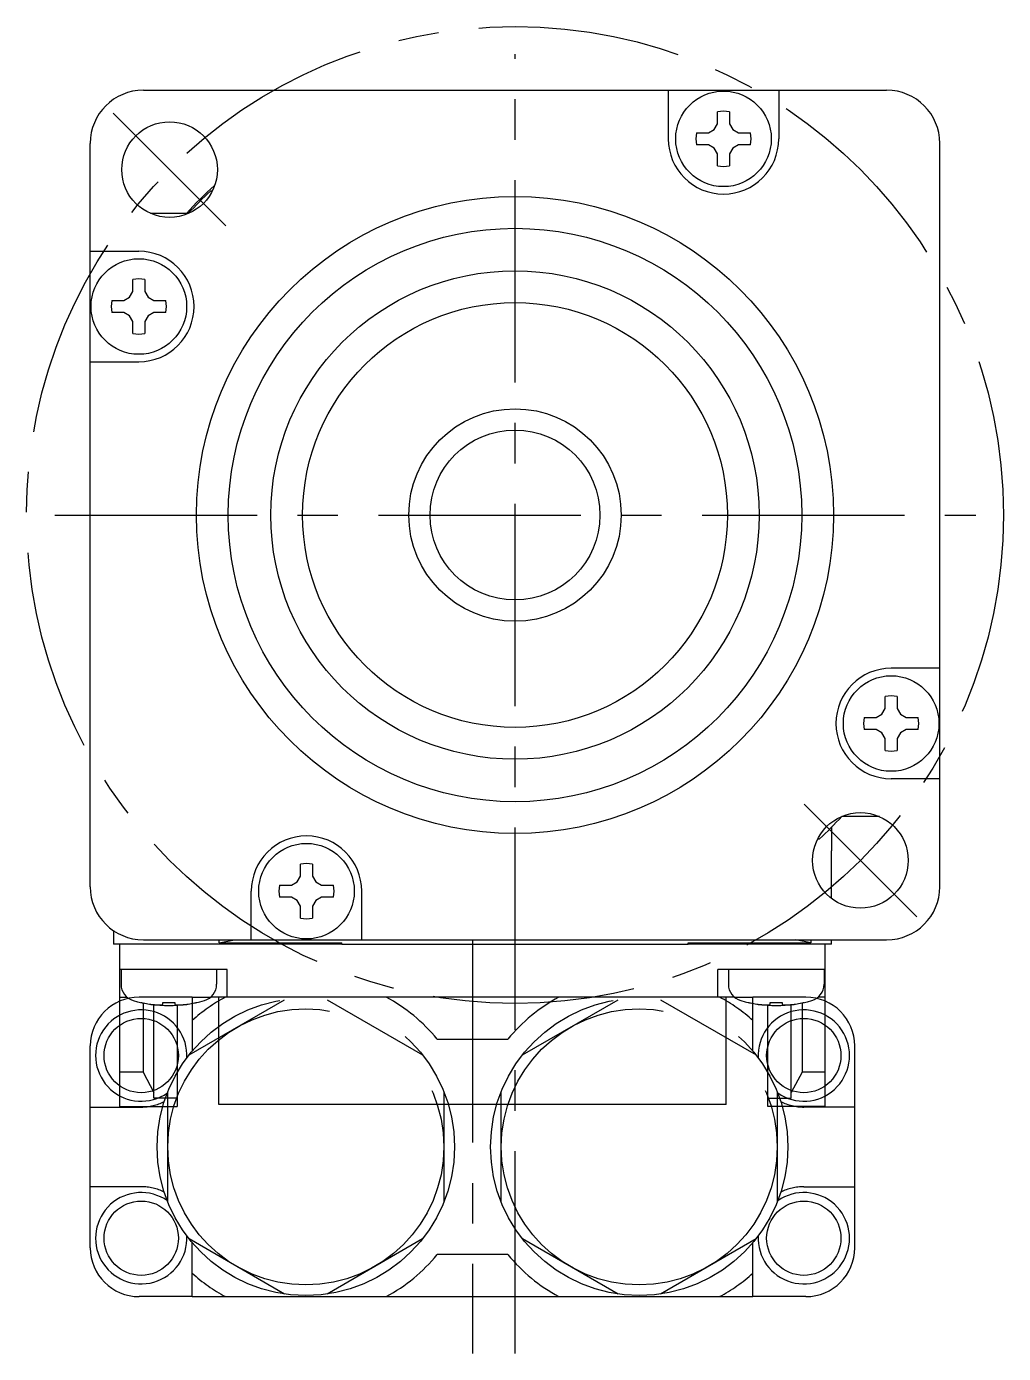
# Model space of a CAD drawing. Header units: millimetres. Extents: x 47 to 338, y 171 to 242.
# Drawn here: x 292 to 338, y 170.5 to 233 of the extents above; entities that cross this region are included whole.
import ezdxf

# ---------------------------------------------------------------- set-up
doc = ezdxf.new("R2010")
doc.units = ezdxf.units.MM
doc.linetypes.add('CENTER', pattern=[50.8, 31.75, -6.35, 6.35, -6.35])
doc.linetypes.add('PHANTOM', pattern=[63.5, 31.75, -6.35, 6.35, -6.35, 6.35, -6.35])
doc.layers.add('CTR', color=2, linetype='CENTER')
doc.layers.add('PHANTOM', color=3, linetype='PHANTOM')

msp = doc.modelspace()

# ---------------------------------------------------------------- linework, layer by layer
for p, q in [((297.5, 230), (332.5, 230)), ((322.217, 230), (322.217, 227.711)), ((327.417, 230), (327.417, 227.711)), ((324.537, 228.421), (324.537, 228.981)), ((325.097, 228.981), (325.097, 228.421)), ((324.108, 227.991), (324.38, 228.148)), ((324.38, 228.148), (324.537, 228.421)), ((325.097, 228.421), (325.254, 228.148)), ((325.254, 228.148), (325.527, 227.991)), ((295, 192.5), (295, 227.5)), ((323.548, 227.991), (324.108, 227.991)), ((324.108, 227.431), (323.548, 227.431)), ((324.38, 227.274), (324.108, 227.431)), ((325.527, 227.431), (325.254, 227.274)), ((325.527, 227.991), (326.087, 227.991)), ((326.087, 227.431), (325.527, 227.431)), ((335, 192.5), (335, 227.5)), ((324.537, 227.001), (324.38, 227.274)), ((324.537, 226.442), (324.537, 227.001)), ((325.254, 227.274), (325.097, 227.001)), ((325.097, 227.001), (325.097, 226.442)), ((300.743, 225.25), (300.657, 225.25)), ((299.617, 224.2), (297.843, 224.2)), ((299.626, 224.198), (299.617, 224.2)), ((295, 222.417), (297.289, 222.417)), ((297.009, 220.527), (297.009, 221.087)), ((297.569, 221.087), (297.569, 220.527)), ((296.019, 220.097), (296.579, 220.097)), ((296.579, 220.097), (296.852, 220.254)), ((296.852, 220.254), (297.009, 220.527)), ((297.569, 220.527), (297.726, 220.254)), ((297.726, 220.254), (297.999, 220.097)), ((297.999, 220.097), (298.558, 220.097)), ((296.579, 219.537), (296.019, 219.537)), ((296.852, 219.38), (296.579, 219.537)), ((297.009, 219.108), (296.852, 219.38)), ((297.726, 219.38), (297.569, 219.108)), ((297.999, 219.537), (297.726, 219.38)), ((298.558, 219.537), (297.999, 219.537)), ((297.009, 218.548), (297.009, 219.108)), ((297.569, 219.108), (297.569, 218.548)), ((295, 217.217), (297.289, 217.217)), ((335, 202.783), (332.711, 202.783)), ((332.431, 200.892), (332.431, 201.452)), ((332.991, 201.452), (332.991, 200.892)), ((332.001, 200.463), (332.274, 200.62)), ((332.274, 200.62), (332.431, 200.892)), ((332.991, 200.892), (333.148, 200.62)), ((333.148, 200.62), (333.421, 200.463)), ((331.442, 200.463), (332.001, 200.463)), ((333.421, 200.463), (333.981, 200.463)), ((332.001, 199.903), (331.442, 199.903)), ((332.274, 199.746), (332.001, 199.903)), ((332.431, 199.473), (332.274, 199.746)), ((332.431, 198.913), (332.431, 199.473)), ((333.148, 199.746), (332.991, 199.473)), ((332.991, 199.473), (332.991, 198.913)), ((333.421, 199.903), (333.148, 199.746)), ((333.981, 199.903), (333.421, 199.903)), ((335, 197.583), (332.711, 197.583)), ((330.374, 195.802), (330.383, 195.8)), ((332.157, 195.8), (330.383, 195.8)), ((329.9, 195.294), (329.9, 194.186)), ((329.257, 194.75), (329.343, 194.75)), ((329.9, 191.95), (329.9, 194.186)), ((304.903, 192.999), (304.903, 193.558)), ((305.463, 193.558), (305.463, 192.999)), ((303.913, 192.569), (304.473, 192.569)), ((304.473, 192.569), (304.746, 192.726)), ((304.746, 192.726), (304.903, 192.999)), ((305.463, 192.999), (305.62, 192.726)), ((305.62, 192.726), (305.892, 192.569)), ((305.892, 192.569), (306.452, 192.569)), ((302.583, 190), (302.583, 192.289)), ((304.473, 192.009), (303.913, 192.009)), ((304.746, 191.852), (304.473, 192.009)), ((304.903, 191.579), (304.746, 191.852)), ((305.62, 191.852), (305.463, 191.579)), ((305.892, 192.009), (305.62, 191.852)), ((306.452, 192.009), (305.892, 192.009)), ((307.783, 190), (307.783, 192.289)), ((304.903, 191.019), (304.903, 191.579)), ((305.463, 191.579), (305.463, 191.019)), ((296.1, 190.432), (296.1, 189.8)), ((297.5, 190), (332.5, 190)), ((301.074, 189.855), (301.074, 190)), ((301.074, 189.855), (301.8, 190)), ((328.926, 189.855), (328.2, 190)), ((328.926, 190), (328.926, 189.855)), ((329.9, 189.8), (329.9, 190)), ((306.85, 189.8), (296.1, 189.8)), ((296.4, 182.15), (296.4, 189.8)), ((301.074, 189.855), (306.85, 189.855)), ((306.85, 189.8), (306.85, 189.855)), ((306.85, 189.8), (323.15, 189.8)), ((323.15, 189.855), (328.926, 189.855)), ((323.15, 189.8), (323.15, 189.855)), ((329.9, 189.8), (323.15, 189.8)), ((329.6, 182.15), (329.6, 189.8)), ((301.45, 188.6), (296.4, 188.6)), ((296.45, 188.6), (296.45, 187.906)), ((300.95, 188.6), (300.95, 187.906)), ((301.45, 187.3), (301.45, 188.6)), ((329.6, 188.6), (324.55, 188.6)), ((324.55, 187.3), (324.55, 188.6)), ((325.05, 188.6), (325.05, 187.906)), ((329.55, 188.6), (329.55, 187.906)), ((296.4, 187.3), (296.728, 187.3)), ((297.4, 187.043), (297.431, 187.043)), ((297.486, 187.028), (297.486, 183.76)), ((298, 182.55), (298, 186.946)), ((298.42, 186.949), (298.42, 187.043)), ((298.42, 187.043), (298.98, 187.043)), ((298.98, 187.043), (298.98, 186.949)), ((299.1, 186.919), (299.1, 182.15)), ((299.969, 187.043), (300, 187.043)), ((325.328, 187.3), (300.672, 187.3)), ((301.05, 182.25), (301.05, 187.3)), ((324.95, 182.25), (324.95, 187.3)), ((326, 187.043), (326.031, 187.043)), ((326.9, 182.15), (326.9, 186.919)), ((327.02, 187.043), (327.58, 187.043)), ((327.02, 186.949), (327.02, 187.043)), ((327.58, 187.043), (327.58, 186.949)), ((328, 182.55), (328, 186.946)), ((328.514, 187.028), (328.514, 183.76)), ((328.569, 187.043), (328.6, 187.043)), ((329.6, 187.3), (329.272, 187.3)), ((297.486, 183.76), (296.4, 183.76)), ((297.486, 183.76), (298, 182.813)), ((328.514, 183.76), (328, 182.813)), ((329.6, 183.76), (328.514, 183.76)), ((299.1, 182.55), (298, 182.55)), ((326.9, 182.55), (328, 182.55)), ((296.4, 182.15), (299.1, 182.15)), ((324.95, 182.25), (301.05, 182.25)), ((329.6, 182.15), (326.9, 182.15))]:
    msp.add_line(p, q)
for centre, radius in [((324.817, 227.711), 2.25), ((298.737, 226.263), 2.25), ((315, 210), 15), ((315, 210), 13.5), ((297.289, 219.817), 2.25), ((315, 210), 11.5), ((315, 210), 10), ((315, 210), 5), ((315, 210), 4), ((332.711, 200.183), 2.25), ((331.263, 193.737), 2.25), ((305.183, 192.289), 2.25)]:
    msp.add_circle(centre, radius)
for centre, radius, start, end in [((297.5, 227.5), 2.5, 90, 180), ((332.5, 227.5), 2.5, 0, 90), ((324.817, 227.711), 1.3, 77.56191, 102.43809), ((324.817, 227.711), 2.6, 180, 0), ((324.817, 227.711), 1.3, 167.56191, 192.43809), ((324.817, 227.711), 1.3, 347.56191, 12.43809), ((324.817, 227.711), 1.3, 257.56191, 282.43809), ((315, 210), 21, 132.36261, 137.45333), ((315, 210), 20.935, 133.24379, 137.28984), ((297.289, 219.817), 2.6, 270, 90), ((297.289, 219.817), 1.3, 77.56191, 102.43809), ((297.289, 219.817), 1.3, 167.56191, 192.43809), ((297.289, 219.817), 1.3, 347.56191, 12.43809), ((297.289, 219.817), 1.3, 257.56191, 282.43809), ((332.711, 200.183), 2.6, 90, 270), ((332.711, 200.183), 1.3, 77.56191, 102.43809), ((332.711, 200.183), 1.3, 167.56191, 192.43809), ((332.711, 200.183), 1.3, 347.56191, 12.43809), ((332.711, 200.183), 1.3, 257.56191, 282.43809), ((315, 210), 20.935, 313.24379, 317.28984), ((305.183, 192.289), 2.6, 0, 180), ((305.183, 192.289), 1.3, 77.56191, 102.43809), ((297.5, 192.5), 2.5, 180, 270), ((305.183, 192.289), 1.3, 167.56191, 192.43809), ((305.183, 192.289), 1.3, 347.56191, 12.43809), ((332.5, 192.5), 2.5, 270, 0), ((305.183, 192.289), 1.3, 257.56191, 282.43809), ((297.25, 187.906), 0.8, 180, 253.80865), ((300.15, 187.906), 0.8, 286.19135, 0), ((325.85, 187.906), 0.8, 180, 253.80865), ((328.75, 187.906), 0.8, 286.19135, 0), ((298.7, 192.9), 6, 253.80865, 286.19135), ((298.7, 192.9), 5.993, 257.77143, 263.19887), ((298.7, 192.9), 5.993, 276.80113, 282.22857), ((327.3, 192.9), 6, 253.80865, 286.19135), ((327.3, 192.9), 5.993, 257.77143, 263.19887), ((327.3, 192.9), 5.993, 276.80113, 282.22857)]:
    msp.add_arc(centre, radius, start, end)
for points, knots in [([(297.99, 186.949), (297.995, 186.948), (298.001, 186.948), (298.01, 186.947), (298.016, 186.946), (298.021, 186.946), (298.024, 186.946), (298.026, 186.946), (298.029, 186.945), (298.035, 186.945), (298.043, 186.944), (298.053, 186.943), (298.063, 186.943), (298.072, 186.942), (298.078, 186.942), (298.081, 186.941), (298.083, 186.941), (298.086, 186.941), (298.09, 186.941), (298.096, 186.94), (298.103, 186.94), (298.109, 186.939), (298.112, 186.939), (298.115, 186.939), (298.116, 186.939), (298.119, 186.939), (298.122, 186.939), (298.128, 186.938), (298.137, 186.938), (298.147, 186.937), (298.155, 186.937), (298.162, 186.936), (298.166, 186.936), (298.17, 186.936), (298.172, 186.936), (298.176, 186.935), (298.182, 186.935), (298.189, 186.935), (298.195, 186.935), (298.201, 186.934), (298.205, 186.934), (298.207, 186.934), (298.211, 186.934), (298.215, 186.934), (298.222, 186.933), (298.231, 186.933), (298.245, 186.933), (298.256, 186.932), (298.263, 186.932)], [0, 0, 0, 0, 0.0625, 0.09375, 0.125, 0.140625, 0.15625, 0.164062, 0.171875, 0.1875, 0.21875, 0.25, 0.28125, 0.3125, 0.328125, 0.335938, 0.34375, 0.359375, 0.375, 0.40625, 0.4375, 0.46875, 0.484375, 0.492188, 0.5, 0.507812, 0.515625, 0.53125, 0.5625, 0.59375, 0.625, 0.640625, 0.65625, 0.664062, 0.671875, 0.6875, 0.71875, 0.75, 0.78125, 0.8125, 0.828125, 0.835938, 0.84375, 0.859375, 0.875, 0.90625, 0.9375, 1, 1, 1, 1]), ([(298.263, 186.932), (298.266, 186.932), (298.271, 186.932), (298.277, 186.933), (298.282, 186.933), (298.285, 186.933), (298.289, 186.934), (298.293, 186.934), (298.299, 186.934), (298.305, 186.935), (298.31, 186.935), (298.314, 186.936), (298.317, 186.936), (298.32, 186.936), (298.324, 186.936), (298.328, 186.937), (298.331, 186.937), (298.334, 186.937), (298.335, 186.938), (298.339, 186.938), (298.342, 186.938), (298.347, 186.939), (298.353, 186.94), (298.359, 186.94), (298.364, 186.941), (298.368, 186.941), (298.37, 186.942), (298.373, 186.942), (298.377, 186.943), (298.381, 186.943), (298.384, 186.943), (298.387, 186.944), (298.39, 186.944), (298.393, 186.945), (298.399, 186.946), (298.408, 186.947), (298.416, 186.948), (298.42, 186.949)], [0, 0, 0, 0, 0.0625, 0.125, 0.15625, 0.171875, 0.1875, 0.21875, 0.25, 0.28125, 0.3125, 0.328125, 0.34375, 0.375, 0.40625, 0.4375, 0.46875, 0.484375, 0.5, 0.515625, 0.53125, 0.5625, 0.59375, 0.625, 0.65625, 0.671875, 0.6875, 0.71875, 0.75, 0.78125, 0.8125, 0.828125, 0.84375, 0.859375, 0.875, 0.9375, 1, 1, 1, 1]), ([(298.98, 186.949), (298.983, 186.948), (298.988, 186.948), (298.994, 186.947), (298.999, 186.946), (299.002, 186.945), (299.006, 186.945), (299.01, 186.944), (299.016, 186.943), (299.022, 186.943), (299.027, 186.942), (299.031, 186.941), (299.034, 186.941), (299.037, 186.941), (299.041, 186.94), (299.045, 186.94), (299.048, 186.939), (299.051, 186.939), (299.052, 186.939), (299.056, 186.939), (299.059, 186.938), (299.064, 186.938), (299.07, 186.937), (299.076, 186.937), (299.081, 186.936), (299.085, 186.936), (299.087, 186.935), (299.09, 186.935), (299.094, 186.935), (299.098, 186.935), (299.101, 186.934), (299.104, 186.934), (299.107, 186.934), (299.11, 186.934), (299.116, 186.933), (299.125, 186.933), (299.133, 186.932), (299.137, 186.932)], [0, 0, 0, 0, 0.0625, 0.125, 0.15625, 0.171875, 0.1875, 0.21875, 0.25, 0.28125, 0.3125, 0.328125, 0.34375, 0.375, 0.40625, 0.4375, 0.46875, 0.484375, 0.5, 0.515625, 0.53125, 0.5625, 0.59375, 0.625, 0.65625, 0.671875, 0.6875, 0.71875, 0.75, 0.78125, 0.8125, 0.828125, 0.84375, 0.859375, 0.875, 0.9375, 1, 1, 1, 1]), ([(299.137, 186.932), (299.142, 186.932), (299.148, 186.932), (299.157, 186.933), (299.163, 186.933), (299.167, 186.933), (299.17, 186.933), (299.172, 186.933), (299.176, 186.933), (299.182, 186.934), (299.19, 186.934), (299.2, 186.934), (299.21, 186.935), (299.219, 186.935), (299.225, 186.936), (299.228, 186.936), (299.23, 186.936), (299.233, 186.936), (299.237, 186.936), (299.243, 186.936), (299.25, 186.937), (299.255, 186.937), (299.259, 186.937), (299.262, 186.938), (299.263, 186.938), (299.266, 186.938), (299.269, 186.938), (299.275, 186.938), (299.284, 186.939), (299.294, 186.94), (299.302, 186.94), (299.309, 186.941), (299.313, 186.941), (299.317, 186.941), (299.319, 186.941), (299.323, 186.942), (299.329, 186.942), (299.335, 186.943), (299.342, 186.943), (299.348, 186.943), (299.352, 186.944), (299.354, 186.944), (299.358, 186.944), (299.362, 186.945), (299.369, 186.945), (299.378, 186.946), (299.392, 186.947), (299.403, 186.948), (299.41, 186.949)], [0, 0, 0, 0, 0.0625, 0.09375, 0.125, 0.140625, 0.15625, 0.164062, 0.171875, 0.1875, 0.21875, 0.25, 0.28125, 0.3125, 0.328125, 0.335938, 0.34375, 0.359375, 0.375, 0.40625, 0.4375, 0.46875, 0.484375, 0.492188, 0.5, 0.507812, 0.515625, 0.53125, 0.5625, 0.59375, 0.625, 0.640625, 0.65625, 0.664062, 0.671875, 0.6875, 0.71875, 0.75, 0.78125, 0.8125, 0.828125, 0.835938, 0.84375, 0.859375, 0.875, 0.90625, 0.9375, 1, 1, 1, 1]), ([(326.59, 186.949), (326.595, 186.948), (326.601, 186.948), (326.61, 186.947), (326.616, 186.946), (326.621, 186.946), (326.624, 186.946), (326.626, 186.946), (326.629, 186.945), (326.635, 186.945), (326.643, 186.944), (326.653, 186.943), (326.663, 186.943), (326.672, 186.942), (326.678, 186.942), (326.681, 186.941), (326.683, 186.941), (326.686, 186.941), (326.69, 186.941), (326.696, 186.94), (326.703, 186.94), (326.709, 186.939), (326.712, 186.939), (326.715, 186.939), (326.716, 186.939), (326.719, 186.939), (326.722, 186.939), (326.728, 186.938), (326.737, 186.938), (326.747, 186.937), (326.755, 186.937), (326.762, 186.936), (326.766, 186.936), (326.77, 186.936), (326.772, 186.936), (326.776, 186.935), (326.782, 186.935), (326.789, 186.935), (326.795, 186.935), (326.801, 186.934), (326.805, 186.934), (326.807, 186.934), (326.811, 186.934), (326.815, 186.934), (326.822, 186.933), (326.831, 186.933), (326.845, 186.933), (326.856, 186.932), (326.863, 186.932)], [0, 0, 0, 0, 0.0625, 0.09375, 0.125, 0.140625, 0.15625, 0.164062, 0.171875, 0.1875, 0.21875, 0.25, 0.28125, 0.3125, 0.328125, 0.335938, 0.34375, 0.359375, 0.375, 0.40625, 0.4375, 0.46875, 0.484375, 0.492188, 0.5, 0.507812, 0.515625, 0.53125, 0.5625, 0.59375, 0.625, 0.640625, 0.65625, 0.664062, 0.671875, 0.6875, 0.71875, 0.75, 0.78125, 0.8125, 0.828125, 0.835938, 0.84375, 0.859375, 0.875, 0.90625, 0.9375, 1, 1, 1, 1]), ([(326.863, 186.932), (326.866, 186.932), (326.871, 186.932), (326.877, 186.933), (326.882, 186.933), (326.885, 186.933), (326.889, 186.934), (326.893, 186.934), (326.899, 186.934), (326.905, 186.935), (326.91, 186.935), (326.914, 186.936), (326.917, 186.936), (326.92, 186.936), (326.924, 186.936), (326.928, 186.937), (326.931, 186.937), (326.934, 186.937), (326.935, 186.938), (326.939, 186.938), (326.942, 186.938), (326.947, 186.939), (326.953, 186.94), (326.959, 186.94), (326.964, 186.941), (326.968, 186.941), (326.97, 186.942), (326.973, 186.942), (326.977, 186.943), (326.981, 186.943), (326.984, 186.943), (326.987, 186.944), (326.99, 186.944), (326.993, 186.945), (326.999, 186.946), (327.008, 186.947), (327.016, 186.948), (327.02, 186.949)], [0, 0, 0, 0, 0.0625, 0.125, 0.15625, 0.171875, 0.1875, 0.21875, 0.25, 0.28125, 0.3125, 0.328125, 0.34375, 0.375, 0.40625, 0.4375, 0.46875, 0.484375, 0.5, 0.515625, 0.53125, 0.5625, 0.59375, 0.625, 0.65625, 0.671875, 0.6875, 0.71875, 0.75, 0.78125, 0.8125, 0.828125, 0.84375, 0.859375, 0.875, 0.9375, 1, 1, 1, 1]), ([(327.58, 186.949), (327.583, 186.948), (327.588, 186.948), (327.594, 186.947), (327.599, 186.946), (327.602, 186.945), (327.606, 186.945), (327.61, 186.944), (327.616, 186.943), (327.622, 186.943), (327.627, 186.942), (327.631, 186.941), (327.634, 186.941), (327.637, 186.941), (327.641, 186.94), (327.645, 186.94), (327.648, 186.939), (327.651, 186.939), (327.652, 186.939), (327.656, 186.939), (327.659, 186.938), (327.664, 186.938), (327.67, 186.937), (327.676, 186.937), (327.681, 186.936), (327.685, 186.936), (327.687, 186.935), (327.69, 186.935), (327.694, 186.935), (327.698, 186.935), (327.701, 186.934), (327.704, 186.934), (327.707, 186.934), (327.71, 186.934), (327.716, 186.933), (327.725, 186.933), (327.733, 186.932), (327.737, 186.932)], [0, 0, 0, 0, 0.0625, 0.125, 0.15625, 0.171875, 0.1875, 0.21875, 0.25, 0.28125, 0.3125, 0.328125, 0.34375, 0.375, 0.40625, 0.4375, 0.46875, 0.484375, 0.5, 0.515625, 0.53125, 0.5625, 0.59375, 0.625, 0.65625, 0.671875, 0.6875, 0.71875, 0.75, 0.78125, 0.8125, 0.828125, 0.84375, 0.859375, 0.875, 0.9375, 1, 1, 1, 1]), ([(327.737, 186.932), (327.742, 186.932), (327.748, 186.932), (327.757, 186.933), (327.763, 186.933), (327.767, 186.933), (327.77, 186.933), (327.772, 186.933), (327.776, 186.933), (327.782, 186.934), (327.79, 186.934), (327.8, 186.934), (327.81, 186.935), (327.819, 186.935), (327.825, 186.936), (327.828, 186.936), (327.83, 186.936), (327.833, 186.936), (327.837, 186.936), (327.843, 186.936), (327.85, 186.937), (327.855, 186.937), (327.859, 186.937), (327.862, 186.938), (327.863, 186.938), (327.866, 186.938), (327.869, 186.938), (327.875, 186.938), (327.884, 186.939), (327.894, 186.94), (327.902, 186.94), (327.909, 186.941), (327.913, 186.941), (327.917, 186.941), (327.919, 186.941), (327.923, 186.942), (327.929, 186.942), (327.935, 186.943), (327.942, 186.943), (327.948, 186.943), (327.952, 186.944), (327.954, 186.944), (327.958, 186.944), (327.962, 186.945), (327.969, 186.945), (327.978, 186.946), (327.992, 186.947), (328.003, 186.948), (328.01, 186.949)], [0, 0, 0, 0, 0.0625, 0.09375, 0.125, 0.140625, 0.15625, 0.164062, 0.171875, 0.1875, 0.21875, 0.25, 0.28125, 0.3125, 0.328125, 0.335938, 0.34375, 0.359375, 0.375, 0.40625, 0.4375, 0.46875, 0.484375, 0.492188, 0.5, 0.507812, 0.515625, 0.53125, 0.5625, 0.59375, 0.625, 0.640625, 0.65625, 0.664062, 0.671875, 0.6875, 0.71875, 0.75, 0.78125, 0.8125, 0.828125, 0.835938, 0.84375, 0.859375, 0.875, 0.90625, 0.9375, 1, 1, 1, 1])]:
    msp.add_open_spline(points, degree=3, knots=knots)
at = {"layer": 'CTR', "ltscale": 0.3}
for p, q in [((315, 170.523), (315, 231.7)), ((298.737, 226.263), (296.085, 228.915)), ((298.737, 226.263), (301.388, 223.612)), ((293.328, 210), (336.7, 210)), ((331.263, 193.737), (328.612, 196.388)), ((331.263, 193.737), (333.915, 191.085)), ((313, 189.977), (313, 170.523))]:
    msp.add_line(p, q, dxfattribs=at)
msp.add_circle((315, 210), 23, dxfattribs=at)
at = {"layer": 'PHANTOM'}
for p, q in [((299.8, 187.3), (297.3, 187.3)), ((299.65, 184.58), (304.15, 187.178)), ((299.8, 187.3), (299.8, 184.764)), ((299.8, 187.3), (300.672, 187.3)), ((306.15, 187.178), (310.65, 184.58)), ((315.35, 184.58), (319.85, 187.178)), ((321.85, 187.178), (326.35, 184.58)), ((325.328, 187.3), (326.2, 187.3)), ((328.7, 187.3), (326.2, 187.3)), ((326.2, 184.764), (326.2, 187.3)), ((295, 175.5), (295, 185)), ((311.334, 185.325), (314.666, 185.325)), ((331, 175.5), (331, 185)), ((298.65, 177.652), (298.65, 182.848)), ((311.65, 182.848), (311.65, 177.652)), ((314.35, 177.652), (314.35, 182.848)), ((327.35, 182.848), (327.35, 177.652)), ((295, 182.125), (297.4, 182.125)), ((331, 182.125), (328.6, 182.125)), ((297.4, 178.375), (295, 178.375)), ((328.6, 178.375), (331, 178.375)), ((304.15, 173.322), (299.65, 175.92)), ((299.8, 173.2), (299.8, 175.736)), ((310.65, 175.92), (306.15, 173.322)), ((319.85, 173.322), (315.35, 175.92)), ((326.35, 175.92), (321.85, 173.322)), ((326.2, 173.2), (326.2, 175.736)), ((314.666, 175.175), (311.334, 175.175)), ((299.8, 173.2), (297.3, 173.2)), ((299.8, 173.2), (326.2, 173.2)), ((328.7, 173.2), (326.2, 173.2))]:
    msp.add_line(p, q, dxfattribs=at)
for centre, radius in [((305.15, 180.25), 7), ((320.85, 180.25), 7), ((297.4, 184.55), 1.75), ((305.15, 180.25), 6.5), ((320.85, 180.25), 6.5), ((328.6, 184.55), 1.75), ((297.4, 175.95), 1.75), ((328.6, 175.95), 1.75)]:
    msp.add_circle(centre, radius, dxfattribs=at)
for centre, radius, start, end in [((297.3, 185), 2.3, 90, 180), ((305.15, 180.25), 8, 118.20648, 131.97066), ((305.15, 180.25), 8, 39.37364, 61.79352), ((320.85, 180.25), 8, 118.20648, 140.62636), ((320.85, 180.25), 8, 48.02934, 61.79352), ((328.7, 185), 2.3, 0, 90), ((297.4, 184.55), 2.15, 356.93543, 304.89879), ((328.6, 184.55), 2.15, 235.10121, 183.06457), ((297.4, 184.525), 2.4, 270, 296.82302), ((328.6, 184.525), 2.4, 243.17698, 270), ((297.4, 175.95), 2.15, 55.10121, 3.06457), ((297.4, 175.975), 2.4, 63.17698, 90), ((328.6, 175.95), 2.15, 176.93543, 124.89879), ((328.6, 175.975), 2.4, 90, 116.82302), ((297.3, 175.5), 2.3, 180, 270), ((305.15, 180.25), 8, 298.20648, 320.62636), ((320.85, 180.25), 8, 219.37364, 241.79352), ((328.7, 175.5), 2.3, 270, 0), ((305.15, 180.25), 8, 228.02934, 241.79352), ((320.85, 180.25), 8, 298.20648, 311.97066)]:
    msp.add_arc(centre, radius, start, end, dxfattribs=at)

doc.saveas('drawing.dxf')
